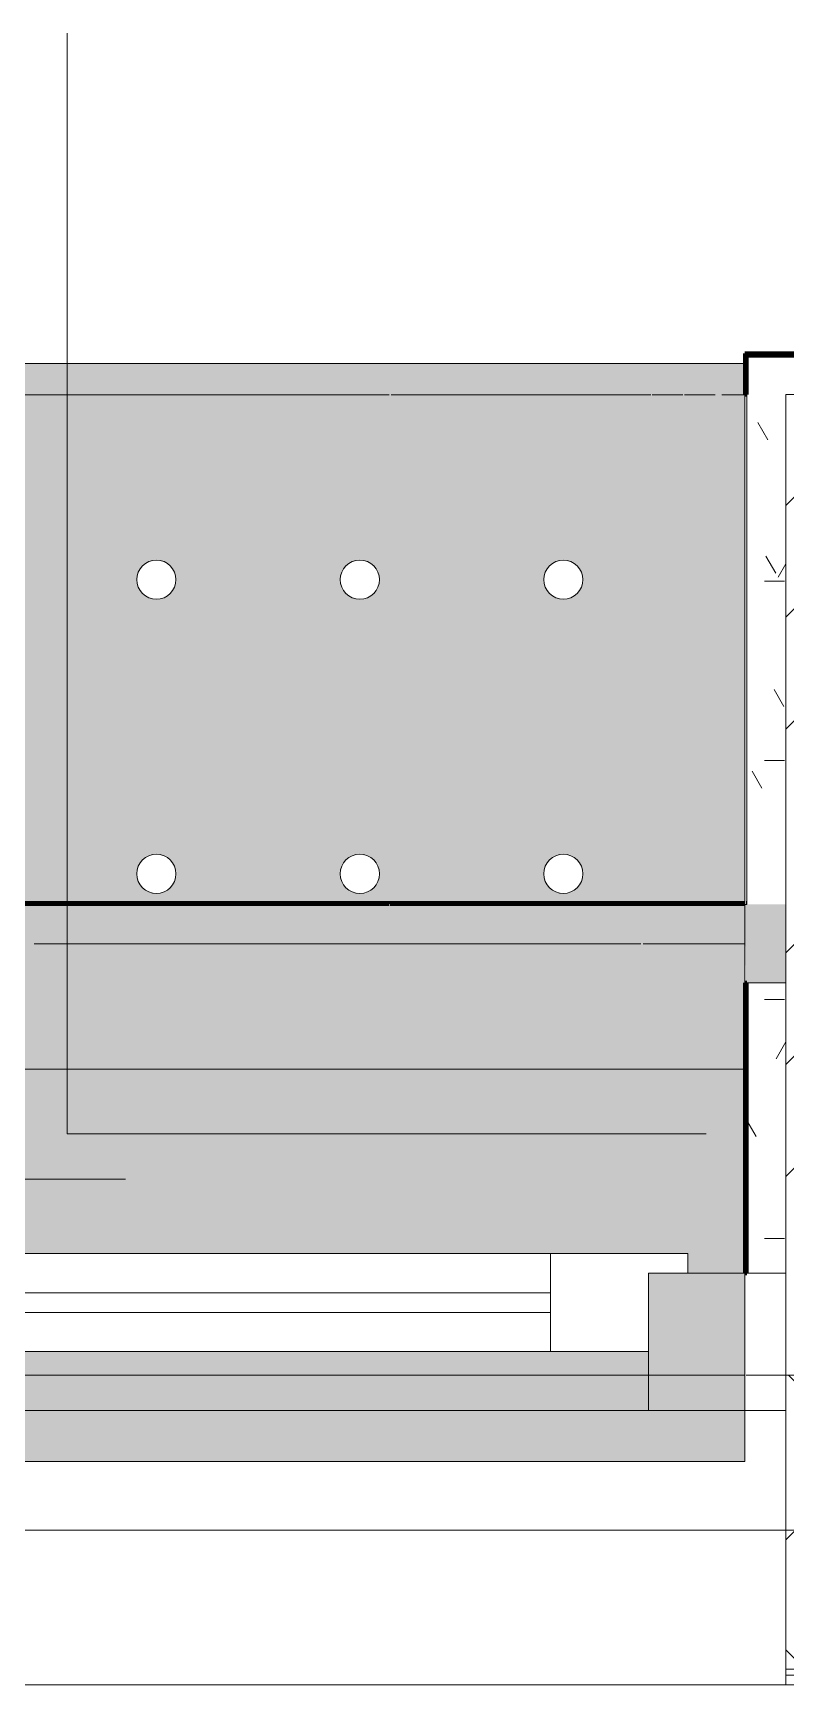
# Model space of a CAD drawing. Header units: millimetres. Extents: x 35524 to 235479, y -8553 to 29000.
# Drawn here: x 60526 to 60910, y -258 to 584 of the extents above; entities that cross this region are included whole.
import ezdxf

# ---------------------------------------------------------------- set-up
doc = ezdxf.new("R2010")
doc.units = ezdxf.units.MM
doc.linetypes.add('Осевая', pattern=[3175, 635, -476.25, 1587.5, -476.25])
for name, color, linetype, lineweight in [('A-GLAZ', 7, 'Continuous', 9), ('A-GLAZ-1', 7, 'Continuous', 13), ('A-WALL', 7, 'Continuous', 9), ('A-WALL-IDEN', 7, 'Continuous', 9), ('I-WALL', 7, 'Continuous', 9), ('S-COLS', 7, 'Continuous', 9), ('Оси-2', 7, 'Осевая', 9)]:
    doc.layers.add(name, color=color, linetype=linetype, lineweight=lineweight)
for name, color, linetype, lineweight, true_color in [('A-WALL-1', 7, 'Continuous', 9, 0xc0c0c0), ('I-WALL-11', 7, 'Continuous', 53, 0xff80c0), ('I-WALL-12', 7, 'Continuous', 53, 0xeaa7bf), ('I-WALL-18', 7, 'Continuous', 80, 0xffd2ff), ('I-WALL-4', 7, 'Continuous', 9, 0xc0c0c0), ('I-WALL-5', 7, 'Continuous', 9, 0xcbc7bf), ('I-WALL-8', 7, 'Continuous', 80, 0xff80c0), ('I-WALL-9', 7, 'Continuous', 9, 0xd1cbbf), ('S-WALL-ANLY', 7, 'Continuous', 13, 0x008040), ('S-WALL-ANLY-1', 7, 'Continuous', 5, 0x008040), ('Знаки-1', 7, 'Continuous', 9, 0xd4ccbd), ('Знаки-3', 9, 'Continuous', 9, 0x808080), ('Знаки-4', 7, 'Continuous', 9, 0xaba79f), ('Знаки-5', 7, 'Continuous', 9, 0xc1bbaf), ('Знаки-6', 7, 'Continuous', 9, 0xd5cdbe), ('Знаки-7', 7, 'Continuous', 9, 0xd1cabb), ('Знаки-8', 7, 'Continuous', 9, 0xccc5b7)]:
    doc.layers.add(name, color=color, linetype=linetype, lineweight=lineweight, true_color=true_color)
doc.layers.add('Знаки-2', color=7, linetype='Continuous', lineweight=9, transparency=0.5)
pattern_1 = [(0, (0, 0), (121.92, 30.48), [10.058, -81.382, 10.058, -81.382, -487.68]), (0, (0, 0), (121.92, 30.48), [-182.88, 10.058, -172.822, 10.058, -81.382, -213.36]), (0, (0, 0), (121.92, 30.48), [-457.2, 10.058, -50.902, 10.058, -142.342]), (120, (45.72, 15.24), (-87.356454, 90.345817), [10.058, -81.382, 10.058, -81.382, -487.68]), (120, (45.72, 15.24), (-87.356454, 90.345817), [-182.88, 10.058, -172.822, 10.058, -81.382, -213.36]), (120, (45.72, 15.24), (-87.356454, 90.345817), [-457.2, 10.058, -50.902, 10.058, -142.342]), (240, (60.96, 76.2), (-34.563546, -120.825817), [10.058, -81.382, 10.058, -81.382, -487.68]), (240, (60.96, 76.2), (-34.563546, -120.825817), [-182.88, 10.058, -172.822, 10.058, -81.382, -213.36]), (240, (60.96, 76.2), (-34.563546, -120.825817), [-457.2, 10.058, -50.902, 10.058, -142.342])]

# ---------------------------------------------------------------- blocks, each defined once
blk = doc.blocks.new('BSC_Колонна _Прямоугольная - 500х500-V9-План отделки стен 3 этажа в осях 12-23')
at = {"layer": 'S-COLS'}
h = blk.add_hatch(dxfattribs=at)
h.set_pattern_fill('FP_10', color=256, style=0, pattern_type=2)
h.set_pattern_definition([(45, (-61160, -150), (-57.02463, 57.02463), []), (45, (-61102.975, -150), (-57.02463, 57.02463), [100.806, -20.161, 3.353, -16.808])])
h.paths.add_polyline_path([(-250, -250), (250, -250), (250, 250), (-250, 250), (-250, 217.43)])
for p, q in [((250, 250), (-250, 250)), ((-250, 250), (-250, -250)), ((250, -250), (250, 250)), ((-250, -250), (250, -250))]:
    blk.add_line(p, q, dxfattribs=at)
blk = doc.blocks.new('120_Окно_СКБ_2Ст - 120_Окно_СКБ_2Ст 3100х2500 _мал_створка слева_ 2-22446355-План отделки стен 3 этажа в осях 12-23')
at = {"layer": 'A-GLAZ'}
for p, q in [((-1529.7, -57), (-1550, -57)), ((1531, -57), (-1529, -57)), ((-1430, -107), (600, -107)), ((600, -117), (-1430, -117)), ((-1529, -127), (-1500, -127))]:
    blk.add_line(p, q, dxfattribs=at)
at = {"layer": 'A-GLAZ-1'}
for p, q in [((-1550, -127), (-1550, -57)), ((-1550, -57), (-1480, -57)), ((-1480, -57), (-1480, -127)), ((650, -87), (-1480, -87)), ((-1480, -87), (-1480, -127)), ((-1430, -137), (-1430, -87)), ((-1480, -127), (-1550, -127)), ((-1480, -127), (-1500, -127)), ((-1500, -127), (-1500, -137)), ((-1500, -137), (670, -137)), ((670, -137), (-1500, -137))]:
    blk.add_line(p, q, dxfattribs=at)
blk = doc.blocks.new('Зашивка радиатора_ с перфорацией М6 - Зашивка радиатора_ с перфорацией М6-V74-План отделки стен 3 этажа в осях 12-23')
at = {"layer": 'Знаки-2'}
h = blk.add_hatch(color=256, dxfattribs=at)
h.paths.add_polyline_path([(2542.36, 380), (-370, 380), (-370, 180), (2689, 180), (2690, 380)])
h.paths.add_polyline_path([(721.7, 324), (1809, 324), (1809, 284), (1829, 284), (1829, 274), (-341, 274), (-341, 284), (-321, 284), (-321, 324), (357.57, 324)])
h.paths.add_polyline_path([(1879, 324), (2639, 324), (2639, 284), (2659, 284), (2659, 274), (1859, 274), (1859, 284), (1879, 284)])
h = blk.add_hatch(color=256, dxfattribs=at)
h.paths.add_polyline_path([(2542.36, 180), (-370, 180), (-370, -179.94), (2690, -179.94), (2689, 180)])
h.paths.add_polyline_path([(2316.25, 90.35), (2321.25, 89.02), (2324.91, 85.35), (2326.25, 80.35), (2324.91, 75.35), (2321.25, 71.69), (2316.25, 70.35), (2311.25, 71.69), (2307.59, 75.35), (2306.25, 80.35), (2307.59, 85.35), (2311.25, 89.02), (2313.66, 90.01)])
h.paths.add_polyline_path([(2627.5, 90.35), (2632.5, 89.02), (2636.16, 85.35), (2637.5, 80.35), (2636.16, 75.35), (2632.5, 71.69), (2627.5, 70.35), (2622.5, 71.69), (2618.84, 75.35), (2617.5, 80.35), (2618.84, 85.35), (2622.5, 89.02), (2624.91, 90.01)])
h.paths.add_polyline_path([(2212.5, 90.35), (2217.5, 89.02), (2221.16, 85.35), (2222.5, 80.35), (2221.16, 75.35), (2217.5, 71.69), (2212.5, 70.35), (2207.5, 71.69), (2203.84, 75.35), (2202.5, 80.35), (2203.84, 85.35), (2207.5, 89.02), (2209.91, 90.01)])
h.paths.add_polyline_path([(2420, 90.35), (2425, 89.02), (2428.66, 85.35), (2430, 80.35), (2428.66, 75.35), (2425, 71.69), (2420, 70.35), (2415, 71.69), (2411.34, 75.35), (2410, 80.35), (2411.34, 85.35), (2415, 89.02), (2417.41, 90.01)])
h.paths.add_polyline_path([(1693.75, 90.35), (1698.75, 89.02), (1702.41, 85.35), (1703.75, 80.35), (1702.41, 75.35), (1698.75, 71.69), (1693.75, 70.35), (1688.75, 71.69), (1685.09, 75.35), (1683.75, 80.35), (1685.09, 85.35), (1688.75, 89.02), (1691.16, 90.01)])
h.paths.add_polyline_path([(1382.5, 90.35), (1387.5, 89.02), (1391.16, 85.35), (1392.5, 80.35), (1391.16, 75.35), (1387.5, 71.69), (1382.5, 70.35), (1377.5, 71.69), (1373.84, 75.35), (1372.5, 80.35), (1373.84, 85.35), (1377.5, 89.02), (1379.91, 90.01)])
h.paths.add_polyline_path([(1175, 90.35), (1180, 89.02), (1183.66, 85.35), (1185, 80.35), (1183.66, 75.35), (1180, 71.69), (1175, 70.35), (1170, 71.69), (1166.34, 75.35), (1165, 80.35), (1166.34, 85.35), (1170, 89.02), (1172.41, 90.01)])
h.paths.add_polyline_path([(1797.5, 90.35), (1802.5, 89.02), (1806.16, 85.35), (1807.5, 80.35), (1806.16, 75.35), (1802.5, 71.69), (1797.5, 70.35), (1792.5, 71.69), (1788.84, 75.35), (1787.5, 80.35), (1788.84, 85.35), (1792.5, 89.02), (1794.91, 90.01)])
h.paths.add_polyline_path([(967.5, 90.35), (972.5, 89.02), (976.16, 85.35), (977.5, 80.35), (976.16, 75.35), (972.5, 71.69), (967.5, 70.35), (962.5, 71.69), (958.84, 75.35), (957.5, 80.35), (958.84, 85.35), (962.5, 89.02), (964.91, 90.01)])
h.paths.add_polyline_path([(1071.25, 90.35), (1076.25, 89.02), (1079.91, 85.35), (1081.25, 80.35), (1079.91, 75.35), (1076.25, 71.69), (1071.25, 70.35), (1066.25, 71.69), (1062.59, 75.35), (1061.25, 80.35), (1062.59, 85.35), (1066.25, 89.02), (1068.66, 90.01)])
h.paths.add_polyline_path([(1486.25, 90.35), (1491.25, 89.02), (1494.91, 85.35), (1496.25, 80.35), (1494.91, 75.35), (1491.25, 71.69), (1486.25, 70.35), (1481.25, 71.69), (1477.59, 75.35), (1476.25, 80.35), (1477.59, 85.35), (1481.25, 89.02), (1483.66, 90.01)])
h.paths.add_polyline_path([(2523.75, 90.35), (2528.75, 89.02), (2532.41, 85.35), (2533.75, 80.35), (2532.41, 75.35), (2528.75, 71.69), (2523.75, 70.35), (2518.75, 71.69), (2515.09, 75.35), (2513.75, 80.35), (2515.09, 85.35), (2518.75, 89.02), (2521.16, 90.01)])
h.paths.add_polyline_path([(1278.75, 90.35), (1283.75, 89.02), (1287.41, 85.35), (1288.75, 80.35), (1287.41, 75.35), (1283.75, 71.69), (1278.75, 70.35), (1273.75, 71.69), (1270.09, 75.35), (1268.75, 80.35), (1270.09, 85.35), (1273.75, 89.02), (1276.16, 90.01)])
h.paths.add_polyline_path([(1901.25, 90.35), (1906.25, 89.02), (1909.91, 85.35), (1911.25, 80.35), (1909.91, 75.35), (1906.25, 71.69), (1901.25, 70.35), (1896.25, 71.69), (1892.59, 75.35), (1891.25, 80.35), (1892.59, 85.35), (1896.25, 89.02), (1898.66, 90.01)])
h.paths.add_polyline_path([(1590, 90.35), (1595, 89.02), (1598.66, 85.35), (1600, 80.35), (1598.66, 75.35), (1595, 71.69), (1590, 70.35), (1585, 71.69), (1581.34, 75.35), (1580, 80.35), (1581.34, 85.35), (1585, 89.02), (1587.41, 90.01)])
h.paths.add_polyline_path([(2108.75, 90.35), (2113.75, 89.02), (2117.41, 85.35), (2118.75, 80.35), (2117.41, 75.35), (2113.75, 71.69), (2108.75, 70.35), (2103.75, 71.69), (2100.09, 75.35), (2098.75, 80.35), (2100.09, 85.35), (2103.75, 89.02), (2106.16, 90.01)])
h.paths.add_polyline_path([(2005, 90.35), (2010, 89.02), (2013.66, 85.35), (2015, 80.35), (2013.66, 75.35), (2010, 71.69), (2005, 70.35), (2000, 71.69), (1996.16, 75.78), (1995, 80.35), (1996.34, 85.35), (2000, 89.02), (2002.41, 90.01)])
h.paths.add_polyline_path([(863.75, 90.35), (868.75, 89.02), (872.41, 85.35), (873.75, 80.35), (872.41, 75.35), (868.75, 71.69), (863.75, 70.35), (858.75, 71.69), (855.09, 75.35), (853.75, 80.35), (855.09, 85.35), (858.75, 89.02), (861.16, 90.01)])
h.paths.add_polyline_path([(241.25, 90.35), (246.25, 89.02), (249.91, 85.35), (251.25, 80.35), (249.91, 75.35), (246.25, 71.69), (241.25, 70.35), (236.25, 71.69), (232.59, 75.35), (231.25, 80.35), (232.59, 85.35), (236.25, 89.02), (238.66, 90.01)])
h.paths.add_polyline_path([(448.75, 90.35), (453.75, 89.02), (457.41, 85.35), (458.75, 80.35), (457.41, 75.35), (453.75, 71.69), (448.75, 70.35), (443.75, 71.69), (440.09, 75.35), (438.75, 80.35), (440.09, 85.35), (443.75, 89.02), (446.16, 90.01)])
h.paths.add_polyline_path([(345, 90.35), (350, 89.02), (353.66, 85.35), (355, 80.35), (353.66, 75.35), (350, 71.69), (345, 70.35), (340, 71.69), (336.34, 75.35), (335, 80.35), (336.34, 85.35), (340, 89.02), (342.41, 90.01)])
h.paths.add_polyline_path([(-277.5, 90.35), (-272.5, 89.02), (-268.84, 85.35), (-267.5, 80.35), (-268.84, 75.35), (-272.5, 71.69), (-277.5, 70.35), (-282.5, 71.69), (-286.16, 75.35), (-287.5, 80.35), (-286.16, 85.35), (-282.5, 89.02), (-280.09, 90.01)])
h.paths.add_polyline_path([(656.25, 90.35), (661.25, 89.02), (664.91, 85.35), (666.25, 80.35), (664.91, 75.35), (661.25, 71.69), (656.25, 70.35), (651.25, 71.69), (647.59, 75.35), (646.25, 80.35), (647.59, 85.35), (651.25, 89.02), (653.66, 90.01)])
h.paths.add_polyline_path([(552.5, 90.35), (557.5, 89.02), (561.16, 85.35), (562.5, 80.35), (561.16, 75.35), (557.5, 71.69), (552.5, 70.35), (547.5, 71.69), (543.84, 75.35), (542.5, 80.35), (543.84, 85.35), (547.5, 89.02), (549.91, 90.01)])
h.paths.add_polyline_path([(33.75, 90.35), (38.75, 89.02), (42.41, 85.35), (43.75, 80.35), (42.41, 75.35), (38.75, 71.69), (33.75, 70.35), (28.75, 71.69), (25.09, 75.35), (23.75, 80.35), (25.09, 85.35), (28.75, 89.02), (31.16, 90.01)])
h.paths.add_polyline_path([(760, 90.35), (765, 89.02), (768.66, 85.35), (770, 80.35), (768.66, 75.35), (765, 71.69), (760, 70.35), (755, 71.69), (751.34, 75.35), (750, 80.35), (751.34, 85.35), (755, 89.02), (757.41, 90.01)])
h.paths.add_polyline_path([(-173.75, 90.35), (-168.75, 89.02), (-165.09, 85.35), (-163.75, 80.35), (-165.09, 75.35), (-168.75, 71.69), (-173.75, 70.35), (-178.75, 71.69), (-182.41, 75.35), (-183.75, 80.35), (-182.41, 85.35), (-178.75, 89.02), (-176.34, 90.01)])
h.paths.add_polyline_path([(137.5, 90.35), (142.5, 89.02), (146.16, 85.35), (147.5, 80.35), (146.16, 75.35), (142.5, 71.69), (137.5, 70.35), (132.5, 71.69), (128.84, 75.35), (127.5, 80.35), (128.84, 85.35), (132.5, 89.02), (134.91, 90.01)])
h.paths.add_polyline_path([(-70, 90.35), (-65, 89.02), (-61.34, 85.35), (-60, 80.35), (-61.34, 75.35), (-65, 71.69), (-70, 70.35), (-75, 71.69), (-78.66, 75.35), (-80, 80.35), (-78.66, 85.35), (-75, 89.02), (-72.59, 90.01)])
h.paths.add_polyline_path([(1382.5, -59.65), (1387.5, -60.98), (1391.16, -64.65), (1392.5, -69.65), (1391.16, -74.65), (1387.5, -78.31), (1382.5, -79.65), (1377.5, -78.31), (1373.84, -74.65), (1372.5, -69.65), (1373.84, -64.65), (1377.5, -60.98), (1379.91, -59.99)])
h.paths.add_polyline_path([(2005, -59.65), (2010, -60.98), (2013.66, -64.65), (2015, -69.65), (2013.66, -74.65), (2010, -78.31), (2005, -79.65), (2000, -78.31), (1996.16, -74.22), (1995, -69.65), (1996.34, -64.65), (2000, -60.98), (2002.41, -59.99)])
h.paths.add_polyline_path([(2627.5, -59.65), (2632.5, -60.98), (2636.16, -64.65), (2637.5, -69.65), (2636.16, -74.65), (2632.5, -78.31), (2627.5, -79.65), (2622.5, -78.31), (2618.84, -74.65), (2617.5, -69.65), (2618.84, -64.65), (2622.5, -60.98), (2624.91, -59.99)])
h.paths.add_polyline_path([(1175, -59.65), (1180, -60.98), (1183.66, -64.65), (1185, -69.65), (1183.66, -74.65), (1180, -78.31), (1175, -79.65), (1170, -78.31), (1166.34, -74.65), (1165, -69.65), (1166.34, -64.65), (1170, -60.98), (1172.41, -59.99)])
h.paths.add_polyline_path([(1278.75, -59.65), (1283.75, -60.98), (1287.41, -64.65), (1288.75, -69.65), (1287.41, -74.65), (1283.75, -78.31), (1278.75, -79.65), (1273.75, -78.31), (1270.09, -74.65), (1268.75, -69.65), (1270.09, -64.65), (1273.75, -60.98), (1276.16, -59.99)])
h.paths.add_polyline_path([(1797.5, -59.65), (1802.5, -60.98), (1806.16, -64.65), (1807.5, -69.65), (1806.16, -74.65), (1802.5, -78.31), (1797.5, -79.65), (1792.5, -78.31), (1788.84, -74.65), (1787.5, -69.65), (1788.84, -64.65), (1792.5, -60.98), (1794.91, -59.99)])
h.paths.add_polyline_path([(2108.75, -59.65), (2113.75, -60.98), (2117.41, -64.65), (2118.75, -69.65), (2117.41, -74.65), (2113.75, -78.31), (2108.75, -79.65), (2103.75, -78.31), (2100.09, -74.65), (2098.75, -69.65), (2100.09, -64.65), (2103.75, -60.98), (2106.16, -59.99)])
h.paths.add_polyline_path([(760, -59.65), (765, -60.98), (768.66, -64.65), (770, -69.65), (768.66, -74.65), (765, -78.31), (760, -79.65), (755, -78.31), (751.34, -74.65), (750, -69.65), (751.34, -64.65), (755, -60.98), (757.41, -59.99)])
h.paths.add_polyline_path([(2316.25, -59.65), (2321.25, -60.98), (2324.91, -64.65), (2326.25, -69.65), (2324.91, -74.65), (2321.25, -78.31), (2316.25, -79.65), (2311.25, -78.31), (2307.59, -74.65), (2306.25, -69.65), (2307.59, -64.65), (2311.25, -60.98), (2313.66, -59.99)])
h.paths.add_polyline_path([(1590, -59.65), (1595, -60.98), (1598.66, -64.65), (1600, -69.65), (1598.66, -74.65), (1595, -78.31), (1590, -79.65), (1585, -78.31), (1581.34, -74.65), (1580, -69.65), (1581.34, -64.65), (1585, -60.98), (1587.41, -59.99)])
h.paths.add_polyline_path([(1486.25, -59.65), (1491.25, -60.98), (1494.91, -64.65), (1496.25, -69.65), (1494.91, -74.65), (1491.25, -78.31), (1486.25, -79.65), (1481.25, -78.31), (1477.59, -74.65), (1476.25, -69.65), (1477.59, -64.65), (1481.25, -60.98), (1483.66, -59.99)])
h.paths.add_polyline_path([(1071.25, -59.65), (1076.25, -60.98), (1079.91, -64.65), (1081.25, -69.65), (1079.91, -74.65), (1076.25, -78.31), (1071.25, -79.65), (1066.25, -78.31), (1062.59, -74.65), (1061.25, -69.65), (1062.59, -64.65), (1066.25, -60.98), (1068.66, -59.99)])
h.paths.add_polyline_path([(863.75, -59.65), (868.75, -60.98), (872.41, -64.65), (873.75, -69.65), (872.41, -74.65), (868.75, -78.31), (863.75, -79.65), (858.75, -78.31), (855.09, -74.65), (853.75, -69.65), (855.09, -64.65), (858.75, -60.98), (861.16, -59.99)])
h.paths.add_polyline_path([(2212.5, -59.65), (2217.5, -60.98), (2221.16, -64.65), (2222.5, -69.65), (2221.16, -74.65), (2217.5, -78.31), (2212.5, -79.65), (2207.5, -78.31), (2203.84, -74.65), (2202.5, -69.65), (2203.84, -64.65), (2207.5, -60.98), (2209.91, -59.99)])
h.paths.add_polyline_path([(2420, -59.65), (2425, -60.98), (2428.66, -64.65), (2430, -69.65), (2428.66, -74.65), (2425, -78.31), (2420, -79.65), (2415, -78.31), (2411.34, -74.65), (2410, -69.65), (2411.34, -64.65), (2415, -60.98), (2417.41, -59.99)])
h.paths.add_polyline_path([(967.5, -59.65), (972.5, -60.98), (976.16, -64.65), (977.5, -69.65), (976.16, -74.65), (972.5, -78.31), (967.5, -79.65), (962.5, -78.31), (958.84, -74.65), (957.5, -69.65), (958.84, -64.65), (962.5, -60.98), (964.91, -59.99)])
h.paths.add_polyline_path([(1901.25, -59.65), (1906.25, -60.98), (1909.91, -64.65), (1911.25, -69.65), (1909.91, -74.65), (1906.25, -78.31), (1901.25, -79.65), (1896.25, -78.31), (1892.59, -74.65), (1891.25, -69.65), (1892.59, -64.65), (1896.25, -60.98), (1898.66, -59.99)])
h.paths.add_polyline_path([(1693.75, -59.65), (1698.75, -60.98), (1702.41, -64.65), (1703.75, -69.65), (1702.41, -74.65), (1698.75, -78.31), (1693.75, -79.65), (1688.75, -78.31), (1685.09, -74.65), (1683.75, -69.65), (1685.09, -64.65), (1688.75, -60.98), (1691.16, -59.99)])
h.paths.add_polyline_path([(2523.75, -59.65), (2528.75, -60.98), (2532.41, -64.65), (2533.75, -69.65), (2532.41, -74.65), (2528.75, -78.31), (2523.75, -79.65), (2518.75, -78.31), (2515.09, -74.65), (2513.75, -69.65), (2515.09, -64.65), (2518.75, -60.98), (2521.16, -59.99)])
h.paths.add_polyline_path([(-277.5, -59.65), (-272.5, -60.98), (-268.84, -64.65), (-267.5, -69.65), (-268.84, -74.65), (-272.5, -78.31), (-277.5, -79.65), (-282.5, -78.31), (-286.16, -74.65), (-287.5, -69.65), (-286.16, -64.65), (-282.5, -60.98), (-280.09, -59.99)])
h.paths.add_polyline_path([(241.25, -59.65), (246.25, -60.98), (249.91, -64.65), (251.25, -69.65), (249.91, -74.65), (246.25, -78.31), (241.25, -79.65), (236.25, -78.31), (232.59, -74.65), (231.25, -69.65), (232.59, -64.65), (236.25, -60.98), (238.66, -59.99)])
h.paths.add_polyline_path([(33.75, -59.65), (38.75, -60.98), (42.41, -64.65), (43.75, -69.65), (42.41, -74.65), (38.75, -78.31), (33.75, -79.65), (28.75, -78.31), (25.09, -74.65), (23.75, -69.65), (25.09, -64.65), (28.75, -60.98), (31.16, -59.99)])
h.paths.add_polyline_path([(-70, -59.65), (-65, -60.98), (-61.34, -64.65), (-60, -69.65), (-61.34, -74.65), (-65, -78.31), (-70, -79.65), (-75, -78.31), (-78.66, -74.65), (-80, -69.65), (-78.66, -64.65), (-75, -60.98), (-72.59, -59.99)])
h.paths.add_polyline_path([(656.25, -59.65), (661.25, -60.98), (664.91, -64.65), (666.25, -69.65), (664.91, -74.65), (661.25, -78.31), (656.25, -79.65), (651.25, -78.31), (647.59, -74.65), (646.25, -69.65), (647.59, -64.65), (651.25, -60.98), (653.66, -59.99)])
h.paths.add_polyline_path([(552.5, -59.65), (557.5, -60.98), (561.16, -64.65), (562.5, -69.65), (561.16, -74.65), (557.5, -78.31), (552.5, -79.65), (547.5, -78.31), (543.84, -74.65), (542.5, -69.65), (543.84, -64.65), (547.5, -60.98), (549.91, -59.99)])
h.paths.add_polyline_path([(137.5, -59.65), (142.5, -60.98), (146.16, -64.65), (147.5, -69.65), (146.16, -74.65), (142.5, -78.31), (137.5, -79.65), (132.5, -78.31), (128.84, -74.65), (127.5, -69.65), (128.84, -64.65), (132.5, -60.98), (134.91, -59.99)])
h.paths.add_polyline_path([(448.75, -59.65), (453.75, -60.98), (457.41, -64.65), (458.75, -69.65), (457.41, -74.65), (453.75, -78.31), (448.75, -79.65), (443.75, -78.31), (440.09, -74.65), (438.75, -69.65), (440.09, -64.65), (443.75, -60.98), (446.16, -59.99)])
h.paths.add_polyline_path([(-173.75, -59.65), (-168.75, -60.98), (-165.09, -64.65), (-163.75, -69.65), (-165.09, -74.65), (-168.75, -78.31), (-173.75, -79.65), (-178.75, -78.31), (-182.41, -74.65), (-183.75, -69.65), (-182.41, -64.65), (-178.75, -60.98), (-176.34, -59.99)])
h.paths.add_polyline_path([(345, -59.65), (350, -60.98), (353.66, -64.65), (355, -69.65), (353.66, -74.65), (350, -78.31), (345, -79.65), (340, -78.31), (336.34, -74.65), (335, -69.65), (336.34, -64.65), (340, -60.98), (342.41, -59.99)])
h = blk.add_hatch(color=256, dxfattribs=at)
h.paths.add_polyline_path([(2690, -179.94), (2689.96, -179.93), (2689.96, -179.93), (2689.96, -179.93)])
h.paths.add_polyline_path([(2682.15, -163.94), (-370, -163.94), (-370, -179.94), (2690, -179.94), (2689.96, -163.94), (2682.38, -163.94)])
for points in [[(-225.86, -163.94), (-260, -164.51), (-259.32, -179.94), (-220, -179.94), (-220.68, -163.94), (-222.83, -163.94)], [(-225.86, -163.94), (-260, -164.51), (-259.32, -179.94), (-220, -179.94), (-220.68, -163.94), (-222.83, -163.94)], [(-248.66, -163.94), (-250, -163.94), (-249.66, -179.94), (-230, -179.94), (-230.34, -163.94), (-247.07, -163.94)], [(-240, -163.94), (-250, -163.94), (-249.66, -179.94), (-230, -179.94), (-230.34, -163.94), (-239.38, -163.94)], [(-140.07, -163.94), (-160, -164.19), (-159.32, -179.94), (-120, -179.94), (-120.68, -163.94), (-140, -163.94)], [(-135, -163.94), (-160, -164.19), (-159.32, -179.94), (-120, -179.94), (-120.68, -163.94), (-134.82, -163.94)], [(-140.07, -163.94), (-150, -164.63), (-149.66, -179.94), (-130, -179.94), (-130.34, -163.94), (-140, -163.94)], [(-140, -163.94), (-150, -164.63), (-149.66, -179.94), (-130, -179.94), (-130.34, -163.94), (-137.41, -163.94)], [(-54.14, -163.94), (-60, -163.94), (-59.32, -179.94), (-20, -179.94), (-20.68, -163.94), (-50, -163.94)], [(-35, -163.94), (-60, -163.94), (-59.32, -179.94), (-20, -179.94), (-20.68, -163.94), (-34.82, -163.94)], [(-30, -163.94), (-50, -163.94), (-49.66, -179.94), (-30, -179.94)], [(-32.93, -163.94), (-50, -163.94), (-49.66, -179.94), (-30, -179.94), (-30.34, -163.94), (-31.34, -163.94)]]:
    blk.add_hatch(color=256, dxfattribs=at).paths.add_polyline_path(points)
at = {"layer": 'Знаки-1'}
for p, q in [((-248.72, -163.94), (-245.18, -163.94)), ((-245.18, -163.94), (-248.72, -163.94)), ((-245, -163.94), (-240, -163.94)), ((-240, -163.94), (-245, -163.94)), ((-239.37, -163.94), (-235, -163.94)), ((-235, -163.94), (-239.37, -163.94)), ((-234.82, -163.94), (-231.28, -163.94)), ((-231.28, -163.94), (-234.82, -163.94)), ((-148.72, -163.94), (-145.18, -163.94)), ((-145.18, -163.94), (-148.72, -163.94)), ((-145, -163.94), (-140.07, -163.94)), ((-140.07, -163.94), (-145, -163.94)), ((-140, -163.94), (-135, -163.94)), ((-135, -163.94), (-140, -163.94)), ((-134.82, -163.94), (-131.28, -163.94)), ((-131.28, -163.94), (-134.82, -163.94)), ((-50, -163.94), (-45.19, -163.94)), ((-45.19, -163.94), (-50, -163.94)), ((-45, -163.94), (-35, -163.94)), ((-35, -163.94), (-45, -163.94)), ((-34.81, -163.94), (-30, -163.94)), ((-30, -163.94), (-34.81, -163.94)), ((-248.72, -179.94), (-245.18, -179.94)), ((-245.18, -179.94), (-248.72, -179.94)), ((-245, -179.94), (-235, -179.94)), ((-235, -179.94), (-245, -179.94)), ((-234.82, -179.94), (-231.28, -179.94)), ((-231.28, -179.94), (-234.82, -179.94)), ((-148.72, -179.94), (-145.18, -179.94)), ((-145.18, -179.94), (-148.72, -179.94)), ((-145, -179.94), (-135, -179.94)), ((-135, -179.94), (-145, -179.94)), ((-134.82, -179.94), (-131.28, -179.94)), ((-131.28, -179.94), (-134.82, -179.94)), ((-50, -179.94), (-45.19, -179.94)), ((-45.19, -179.94), (-50, -179.94)), ((-45, -179.94), (-35, -179.94)), ((-35, -179.94), (-45, -179.94)), ((-34.81, -179.94), (-30, -179.94)), ((-30, -179.94), (-34.81, -179.94))]:
    blk.add_line(p, q, dxfattribs=at)
at = {"layer": 'Знаки-3'}
for p, q in [((2690, 380), (-370, 380)), ((-370, 380), (-370, 180)), ((-370, 180), (2689, 180)), ((2689, 180), (-370, 180)), ((-370, 180), (-370, 136)), ((-370, 96), (-370, -179.94)), ((-370, -179.94), (2690, -179.94))]:
    blk.add_line(p, q, dxfattribs=at)
for centre, start, end in [((-277.5, 80.35), 0, 180), ((-173.75, 80.35), 0, 180), ((-70, 80.35), 0, 180), ((-277.5, 80.35), 180, 360), ((-173.75, 80.35), 180, 0), ((-70, 80.35), 180, 0), ((-277.5, -69.65), 0, 180), ((-173.75, -69.65), 0, 180), ((-70, -69.65), 0, 180), ((-277.5, -69.65), 180, 0), ((-173.75, -69.65), 180, 0), ((-70, -69.65), 180, 0)]:
    blk.add_arc(centre, 10, start, end, dxfattribs=at)
at = {"layer": 'Знаки-4'}
for p, q in [((-370, 180), (-370, 380)), ((-370, 380), (2690, 380)), ((-370, 136), (-370, 180)), ((-370, -179.94), (-370, 96)), ((-370, -163.94), (-358.26, -163.94)), ((-370, -163.94), (-370, -179.94)), ((-354.88, -163.94), (-339.21, -163.94)), ((-338.39, -163.94), (-322.71, -163.94)), ((-322.14, -163.94), (-189.72, -163.94)), ((-188.63, -163.94), (2646.93, -163.94)), ((2690, -179.94), (-370, -179.94)), ((2689.96, -179.94), (-370, -179.94))]:
    blk.add_line(p, q, dxfattribs=at)
for centre, start, end in [((-277.5, 80.35), 0, 180), ((-173.75, 80.35), 0, 180), ((-70, 80.35), 0, 180), ((-277.5, 80.35), 180, 360), ((-173.75, 80.35), 180, 360), ((-70, 80.35), 180, 360), ((-277.5, -69.65), 0, 180), ((-173.75, -69.65), 0, 180), ((-70, -69.65), 0, 180), ((-277.5, -69.65), 180, 360), ((-173.75, -69.65), 180, 360), ((-70, -69.65), 180, 360)]:
    blk.add_arc(centre, 10, start, end, dxfattribs=at)
at = {"layer": 'Знаки-5'}
for p, q in [((2689, 180), (-370, 180)), ((-370, 180), (2689, 180)), ((-370, 96), (-370, 136)), ((-358.26, -163.94), (-370, -163.94)), ((-370, -163.94), (-370, -179.94)), ((-339.21, -163.94), (-354.88, -163.94)), ((-322.71, -163.94), (-338.39, -163.94)), ((-260, -163.94), (-322.14, -163.94)), ((-260, -163.94), (-250, -163.94)), ((-250, -163.94), (-260, -163.94)), ((-250, -163.94), (-240, -163.94)), ((-240, -163.94), (-250, -163.94)), ((-239.37, -163.94), (-230, -163.94)), ((-230, -163.94), (-239.37, -163.94)), ((-230, -163.94), (-222.8, -163.94)), ((-222.8, -163.94), (-230, -163.94)), ((-222.68, -163.94), (-220, -163.94)), ((-220, -163.94), (-222.68, -163.94)), ((-189.72, -163.94), (-220, -163.94)), ((-160, -163.94), (-188.63, -163.94)), ((-160, -163.94), (-157.32, -163.94)), ((-157.32, -163.94), (-160, -163.94)), ((-156.71, -163.94), (-140.07, -163.94)), ((-140.07, -163.94), (-156.71, -163.94)), ((-140, -163.94), (-123.41, -163.94)), ((-123.41, -163.94), (-140, -163.94)), ((-122.68, -163.94), (-120, -163.94)), ((-120, -163.94), (-122.68, -163.94)), ((-60, -163.94), (-120, -163.94)), ((-60, -163.94), (-50, -163.94)), ((-20, -163.94), (-60, -163.94)), ((-50, -163.94), (-30, -163.94)), ((-30, -163.94), (-20, -163.94)), ((40, -163.94), (-20, -163.94)), ((-370, -179.94), (-260, -179.94)), ((-260, -179.94), (-259.32, -179.94)), ((-250, -179.94), (-260, -179.94)), ((-259.32, -179.94), (-250, -179.94)), ((-250, -179.94), (-230, -179.94)), ((-230, -179.94), (-250, -179.94)), ((-230, -179.94), (-225.86, -179.94)), ((-220.68, -179.94), (-230, -179.94)), ((-225.86, -179.94), (-220, -179.94)), ((-220, -179.94), (-220.68, -179.94)), ((-220, -179.94), (-160, -179.94)), ((-160, -179.94), (-120, -179.94)), ((-120, -179.94), (-160, -179.94)), ((-120, -179.94), (-60, -179.94)), ((-60, -179.94), (-20, -179.94)), ((-50, -179.94), (-60, -179.94)), ((-20, -179.94), (-50, -179.94)), ((-20, -179.94), (40, -179.94))]:
    blk.add_line(p, q, dxfattribs=at)
at = {"layer": 'Знаки-6'}
for p, q in [((-245.18, -163.94), (-248.66, -163.94)), ((-240, -163.94), (-245, -163.94)), ((-235, -163.94), (-239.38, -163.94)), ((-231.34, -163.94), (-234.82, -163.94)), ((-145.18, -163.94), (-148.66, -163.94)), ((-140.07, -163.94), (-145, -163.94)), ((-135, -163.94), (-140, -163.94)), ((-131.34, -163.94), (-134.82, -163.94)), ((-45.18, -163.94), (-48.66, -163.94)), ((-35, -163.94), (-45, -163.94)), ((-31.34, -163.94), (-34.82, -163.94)), ((-248.66, -179.94), (-245.18, -179.94)), ((-245, -179.94), (-235, -179.94)), ((-234.82, -179.94), (-231.34, -179.94)), ((-148.66, -179.94), (-145.18, -179.94)), ((-145, -179.94), (-135, -179.94)), ((-134.82, -179.94), (-131.34, -179.94)), ((-48.66, -179.94), (-45.18, -179.94)), ((-45, -179.94), (-35, -179.94)), ((-34.82, -179.94), (-31.34, -179.94))]:
    blk.add_line(p, q, dxfattribs=at)
at = {"layer": 'Знаки-7'}
for p, q in [((-250, -163.94), (-259.32, -163.94)), ((-250, -163.94), (-248.66, -163.94)), ((-245.19, -163.94), (-250, -163.94)), ((-248.66, -163.94), (-245.19, -163.94)), ((-245, -163.94), (-240, -163.94)), ((-240, -163.94), (-245, -163.94)), ((-239.37, -163.94), (-235, -163.94)), ((-235, -163.94), (-239.37, -163.94)), ((-234.81, -163.94), (-230, -163.94)), ((-230, -163.94), (-234.81, -163.94)), ((-222.83, -163.94), (-230, -163.94)), ((-220.68, -163.94), (-222.68, -163.94)), ((-157.32, -163.94), (-159.32, -163.94)), ((-150, -163.94), (-156.62, -163.94)), ((-150, -163.94), (-147.07, -163.94)), ((-145.19, -163.94), (-150, -163.94)), ((-147.07, -163.94), (-145.19, -163.94)), ((-145, -163.94), (-140.07, -163.94)), ((-142.59, -163.94), (-145, -163.94)), ((-140.07, -163.94), (-142.59, -163.94)), ((-140, -163.94), (-137.41, -163.94)), ((-135, -163.94), (-140, -163.94)), ((-137.41, -163.94), (-135, -163.94)), ((-134.81, -163.94), (-130, -163.94)), ((-132.93, -163.94), (-134.81, -163.94)), ((-130, -163.94), (-132.93, -163.94)), ((-123.52, -163.94), (-130, -163.94)), ((-120.68, -163.94), (-122.68, -163.94)), ((-50, -163.94), (-59.32, -163.94)), ((-48.72, -163.94), (-45.18, -163.94)), ((-45.18, -163.94), (-48.72, -163.94)), ((-45, -163.94), (-35, -163.94)), ((-35, -163.94), (-45, -163.94)), ((-34.82, -163.94), (-31.28, -163.94)), ((-31.28, -163.94), (-34.82, -163.94)), ((-20.68, -163.94), (-30, -163.94)), ((-259.32, -179.94), (-250, -179.94)), ((-250, -179.94), (-249.66, -179.94)), ((-249.66, -179.94), (-250, -179.94)), ((-249.66, -179.94), (-245.19, -179.94)), ((-248.66, -179.94), (-249.66, -179.94)), ((-247.07, -179.94), (-248.66, -179.94)), ((-245.19, -179.94), (-247.07, -179.94)), ((-245, -179.94), (-242.59, -179.94)), ((-242.59, -179.94), (-245, -179.94)), ((-242.59, -179.94), (-235, -179.94)), ((-237.41, -179.94), (-242.59, -179.94)), ((-235, -179.94), (-237.41, -179.94)), ((-234.81, -179.94), (-230, -179.94)), ((-232.93, -179.94), (-234.81, -179.94)), ((-230.34, -179.94), (-232.93, -179.94)), ((-230, -179.94), (-230.34, -179.94)), ((-230, -179.94), (-220.68, -179.94)), ((-159.32, -179.94), (-150, -179.94)), ((-150, -179.94), (-145.19, -179.94)), ((-148.66, -179.94), (-150, -179.94)), ((-145.19, -179.94), (-148.66, -179.94)), ((-145, -179.94), (-135, -179.94)), ((-142.59, -179.94), (-145, -179.94)), ((-140, -179.94), (-142.59, -179.94)), ((-137.41, -179.94), (-140, -179.94)), ((-135, -179.94), (-137.41, -179.94)), ((-134.81, -179.94), (-130, -179.94)), ((-132.93, -179.94), (-134.81, -179.94)), ((-130.34, -179.94), (-132.93, -179.94)), ((-130, -179.94), (-130.34, -179.94)), ((-130, -179.94), (-120.68, -179.94)), ((-59.32, -179.94), (-50, -179.94)), ((-48.72, -179.94), (-45.18, -179.94)), ((-45.18, -179.94), (-48.72, -179.94)), ((-45, -179.94), (-35, -179.94)), ((-35, -179.94), (-45, -179.94)), ((-34.82, -179.94), (-31.28, -179.94)), ((-31.28, -179.94), (-34.82, -179.94)), ((-30, -179.94), (-20.68, -179.94))]:
    blk.add_line(p, q, dxfattribs=at)
at = {"layer": 'Знаки-8'}
for p, q in [((-260, -163.94), (-250, -163.94)), ((-250, -163.94), (-260, -163.94)), ((-248.72, -163.94), (-245.18, -163.94)), ((-245.18, -163.94), (-248.72, -163.94)), ((-245, -163.94), (-240, -163.94)), ((-240, -163.94), (-245, -163.94)), ((-239.37, -163.94), (-235, -163.94)), ((-235, -163.94), (-239.37, -163.94)), ((-234.82, -163.94), (-231.28, -163.94)), ((-231.28, -163.94), (-234.82, -163.94)), ((-230, -163.94), (-222.8, -163.94)), ((-222.8, -163.94), (-230, -163.94)), ((-222.68, -163.94), (-220, -163.94)), ((-220, -163.94), (-222.68, -163.94)), ((-160, -163.94), (-157.32, -163.94)), ((-157.32, -163.94), (-160, -163.94)), ((-156.71, -163.94), (-150, -163.94)), ((-150, -163.94), (-156.71, -163.94)), ((-150, -163.94), (-145.19, -163.94)), ((-145.19, -163.94), (-150, -163.94)), ((-145, -163.94), (-140.07, -163.94)), ((-140.07, -163.94), (-145, -163.94)), ((-140, -163.94), (-135, -163.94)), ((-135, -163.94), (-140, -163.94)), ((-134.81, -163.94), (-130, -163.94)), ((-130, -163.94), (-134.81, -163.94)), ((-130, -163.94), (-123.41, -163.94)), ((-123.41, -163.94), (-130, -163.94)), ((-122.68, -163.94), (-120, -163.94)), ((-120, -163.94), (-122.68, -163.94)), ((-60, -163.94), (-50, -163.94)), ((-50, -163.94), (-60, -163.94)), ((-50, -163.94), (-45.19, -163.94)), ((-45.19, -163.94), (-50, -163.94)), ((-45, -163.94), (-35, -163.94)), ((-35, -163.94), (-45, -163.94)), ((-34.81, -163.94), (-30, -163.94)), ((-30, -163.94), (-34.81, -163.94)), ((-30, -163.94), (-20, -163.94)), ((-20, -163.94), (-30, -163.94)), ((-260, -179.94), (-250, -179.94)), ((-250, -179.94), (-260, -179.94)), ((-248.72, -179.94), (-245.18, -179.94)), ((-245.18, -179.94), (-248.72, -179.94)), ((-245, -179.94), (-235, -179.94)), ((-235, -179.94), (-245, -179.94)), ((-234.82, -179.94), (-231.28, -179.94)), ((-231.28, -179.94), (-234.82, -179.94)), ((-230, -179.94), (-220, -179.94)), ((-220, -179.94), (-230, -179.94)), ((-160, -179.94), (-150, -179.94)), ((-150, -179.94), (-160, -179.94)), ((-150, -179.94), (-145.19, -179.94)), ((-145.19, -179.94), (-150, -179.94)), ((-145, -179.94), (-135, -179.94)), ((-135, -179.94), (-145, -179.94)), ((-134.81, -179.94), (-130, -179.94)), ((-130, -179.94), (-134.81, -179.94)), ((-130, -179.94), (-120, -179.94)), ((-120, -179.94), (-130, -179.94)), ((-60, -179.94), (-50, -179.94)), ((-50, -179.94), (-60, -179.94)), ((-50, -179.94), (-45.19, -179.94)), ((-45.19, -179.94), (-50, -179.94)), ((-45, -179.94), (-35, -179.94)), ((-35, -179.94), (-45, -179.94)), ((-34.81, -179.94), (-30, -179.94)), ((-30, -179.94), (-34.81, -179.94)), ((-30, -179.94), (-20, -179.94)), ((-20, -179.94), (-30, -179.94))]:
    blk.add_line(p, q, dxfattribs=at)

msp = doc.modelspace()

# ---------------------------------------------------------------- hatches: boundary and pattern name
at = {"layer": 'A-WALL'}
h = msp.add_hatch(dxfattribs=at)
h.set_pattern_fill('FP_20', color=256, style=0, pattern_type=2)
h.set_pattern_definition([(45, (0, 0), (-70.71068, 70.71068), []), (135, (0, 0), (-70.71068, -70.71068), [])])
h.paths.add_polyline_path([(75700, -250), (75700, -100), (71560, -101), (71560, -250), (73270.19, -250)])
h.paths.add_polyline_path([(61610, -250), (61610, -100), (60910, -100), (60910, -250), (61410, -250)])
h.paths.add_polyline_path([(65410, -250), (66160, -250), (66160, -100), (65160, -101), (65160, -250), (65259.28, -250)])
h.paths.add_polyline_path([(63710, -250), (64260, -250), (64260, -100), (63710, -101)])
h.paths.add_polyline_path([(70660, -250), (70660, -100), (67060, -101), (67060, -250), (70357.13, -250)])
h.paths.add_polyline_path([(56627.09, -250), (57810, -250), (57810, -100), (56627.09, -100)])
at = {"layer": 'I-WALL'}
h = msp.add_hatch(dxfattribs=at)
h.set_pattern_fill('FP_71', color=256, style=0, pattern_type=2)
h.set_pattern_definition(pattern_1)
h.paths.add_polyline_path([(60890, 140), (60910, 140), (60910, 420), (60890, 420), (60890, 367.43)])
h = msp.add_hatch(dxfattribs=at)
h.set_pattern_fill('FP_71', color=256, style=0, pattern_type=2)
h.set_pattern_definition(pattern_1)
h.paths.add_polyline_path([(56930, 100), (57810, 100), (57810, 140), (56930, 140)])
h.paths.add_polyline_path([(60910, 100), (60910, 140), (60889, 140), (60889.7, 100)])
h = msp.add_hatch(dxfattribs=at)
h.set_pattern_fill('FP_71', color=256, style=0, pattern_type=2)
h.set_pattern_definition(pattern_1)
h.paths.add_polyline_path([(60890, -48), (60910, -48), (60910, 100), (60890, 100)])

# ---------------------------------------------------------------- linework, layer by layer
at = {"layer": 'A-WALL'}
for p, q in [((60910, -250), (61610, -250)), ((60910, -253), (61610, -253))]:
    msp.add_line(p, q, dxfattribs=at)
at = {"layer": 'A-WALL-1'}
for p, q in [((60889.7, -100), (60910, -100)), ((60910, -100), (60910, -258)), ((55510, -258), (66160, -258))]:
    msp.add_line(p, q, dxfattribs=at)
at = {"layer": 'A-WALL-IDEN'}
for p, q in [((60543.53, 22.98), (60543.53, 584.4)), ((60869.36, 22.98), (60543.53, 22.98))]:
    msp.add_line(p, q, dxfattribs=at)
at = {"layer": 'I-WALL-11'}
msp.add_line((60889.7, 141), (60890, 141), dxfattribs=at)
at = {"layer": 'I-WALL-12'}
for p, q in [((60707.63, 140), (57873.26, 140)), ((59069.03, 141), (60889, 141)), ((60889, 140), (60708.22, 140))]:
    msp.add_line(p, q, dxfattribs=at)
at = {"layer": 'I-WALL-18'}
for p, q in [((60890, 100), (60889, 100)), ((60889, 100), (60889, -48)), ((60890, -48), (60890, 100)), ((60889, -48), (60890, -48))]:
    msp.add_line(p, q, dxfattribs=at)
at = {"layer": 'I-WALL-4'}
for p, q in [((60890, 400), (60890, 140)), ((60910, 100), (60890, 100)), ((60890, -48), (60910, -48))]:
    msp.add_line(p, q, dxfattribs=at)
at = {"layer": 'I-WALL-5'}
for p, q in [((60889, 140), (60890, 140)), ((60526.68, 120), (60836.01, 120)), ((60837.14, 120), (60889, 120)), ((60889, -100), (57810, -100))]:
    msp.add_line(p, q, dxfattribs=at)
at = {"layer": 'I-WALL-8'}
for p, q in [((60889, 421), (60889, 400)), ((61431, 421), (60889, 421)), ((60890, 400), (60890, 420)), ((60890, 420), (61430, 420)), ((60889, 400), (60890, 400))]:
    msp.add_line(p, q, dxfattribs=at)
at = {"layer": 'I-WALL-9'}
msp.add_line((60889, 140), (60889, 100), dxfattribs=at)
at = {"layer": 'S-WALL-ANLY'}
for p, q in [((60910, -179), (57810, -179)), ((57810, -179), (60910, -179))]:
    msp.add_line(p, q, dxfattribs=at)
at = {"layer": 'S-WALL-ANLY-1'}
msp.add_line((60910, -179), (61610, -179), dxfattribs=at)
at = {"layer": 'Оси-2'}
msp.add_line((38824.43, 0), (82060, 0), dxfattribs=at)

# ---------------------------------------------------------------- block references
at = {"layer": 'A-GLAZ', "rotation": 180}
msp.add_blockref('120_Окно_СКБ_2Ст - 120_Окно_СКБ_2Ст 3100х2500 _мал_створка слева_ 2-22446355-План отделки стен 3 этажа в осях 12-23', (59360, -175), dxfattribs=at)
at = {"layer": 'S-COLS'}
msp.add_blockref('BSC_Колонна _Прямоугольная - 500х500-V9-План отделки стен 3 этажа в осях 12-23', (61160, 150), dxfattribs=at)
at = {"layer": 'Знаки-6', "rotation": 180}
msp.add_blockref('Зашивка радиатора_ с перфорацией М6 - Зашивка радиатора_ с перфорацией М6-V74-План отделки стен 3 этажа в осях 12-23', (60519, 236), dxfattribs=at)

doc.saveas('drawing.dxf')
